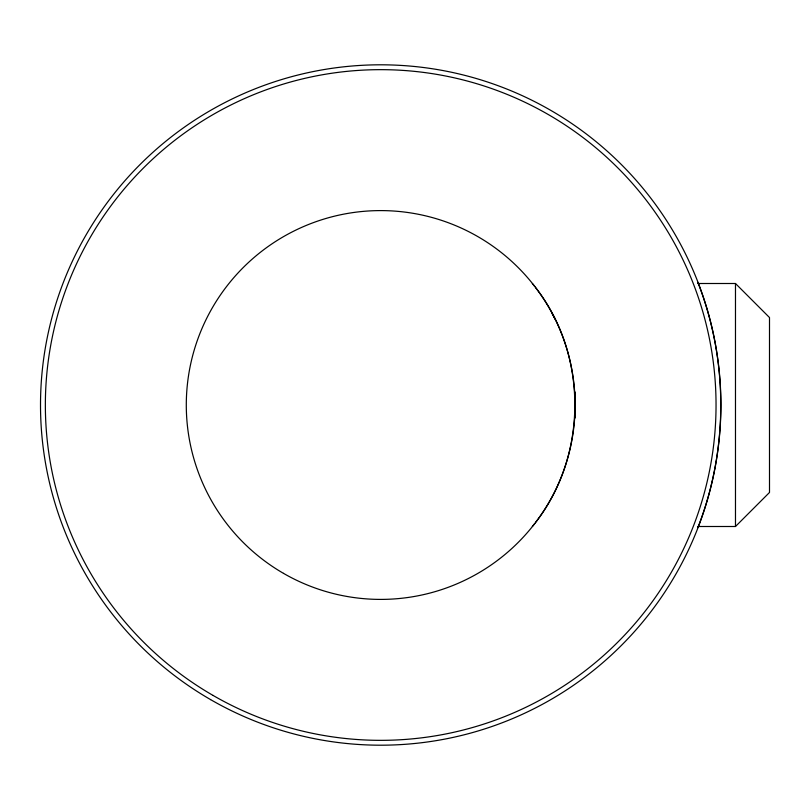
<?xml version="1.0" encoding="UTF-8"?>
<svg xmlns="http://www.w3.org/2000/svg" width="810" height="810" viewBox="0 0 810 810"><rect width="100%" height="100%" fill="white"/><g stroke="black" fill="none" stroke-linecap="round" stroke-linejoin="round"><path stroke-width="1.21" d="M697.815 527.715C728.433 449.732 728.433 360.268 697.815 282.285M535.633 522.359C587.746 455.524 588.04 354.476 535.633 287.641M532.342 526.5L534.924 523.341M697.805 526.5L735.48 526.5L769.5 492.46L769.5 317.54L735.48 283.5L697.805 283.5M532.342 283.5L534.924 286.659M552.187 313.652L555.083 319.089M735.48 283.5L735.48 526.5M575.1 391.959L575.1 418.041M210.6 699.617A340.2 340.2 0 0 0 720.9 405A340.2 340.2 0 0 0 210.6 110.383A340.2 340.2 0 0 0 210.6 699.617M283.5 573.358A194.4 194.4 0 0 0 575.1 405A194.4 194.4 0 0 0 283.5 236.641A194.4 194.4 0 0 0 283.5 573.358M213.03 695.415A335.34 335.34 0 0 0 716.04 405A335.34 335.34 0 0 0 213.03 114.585A335.34 335.34 0 0 0 213.03 695.415"/></g></svg>
